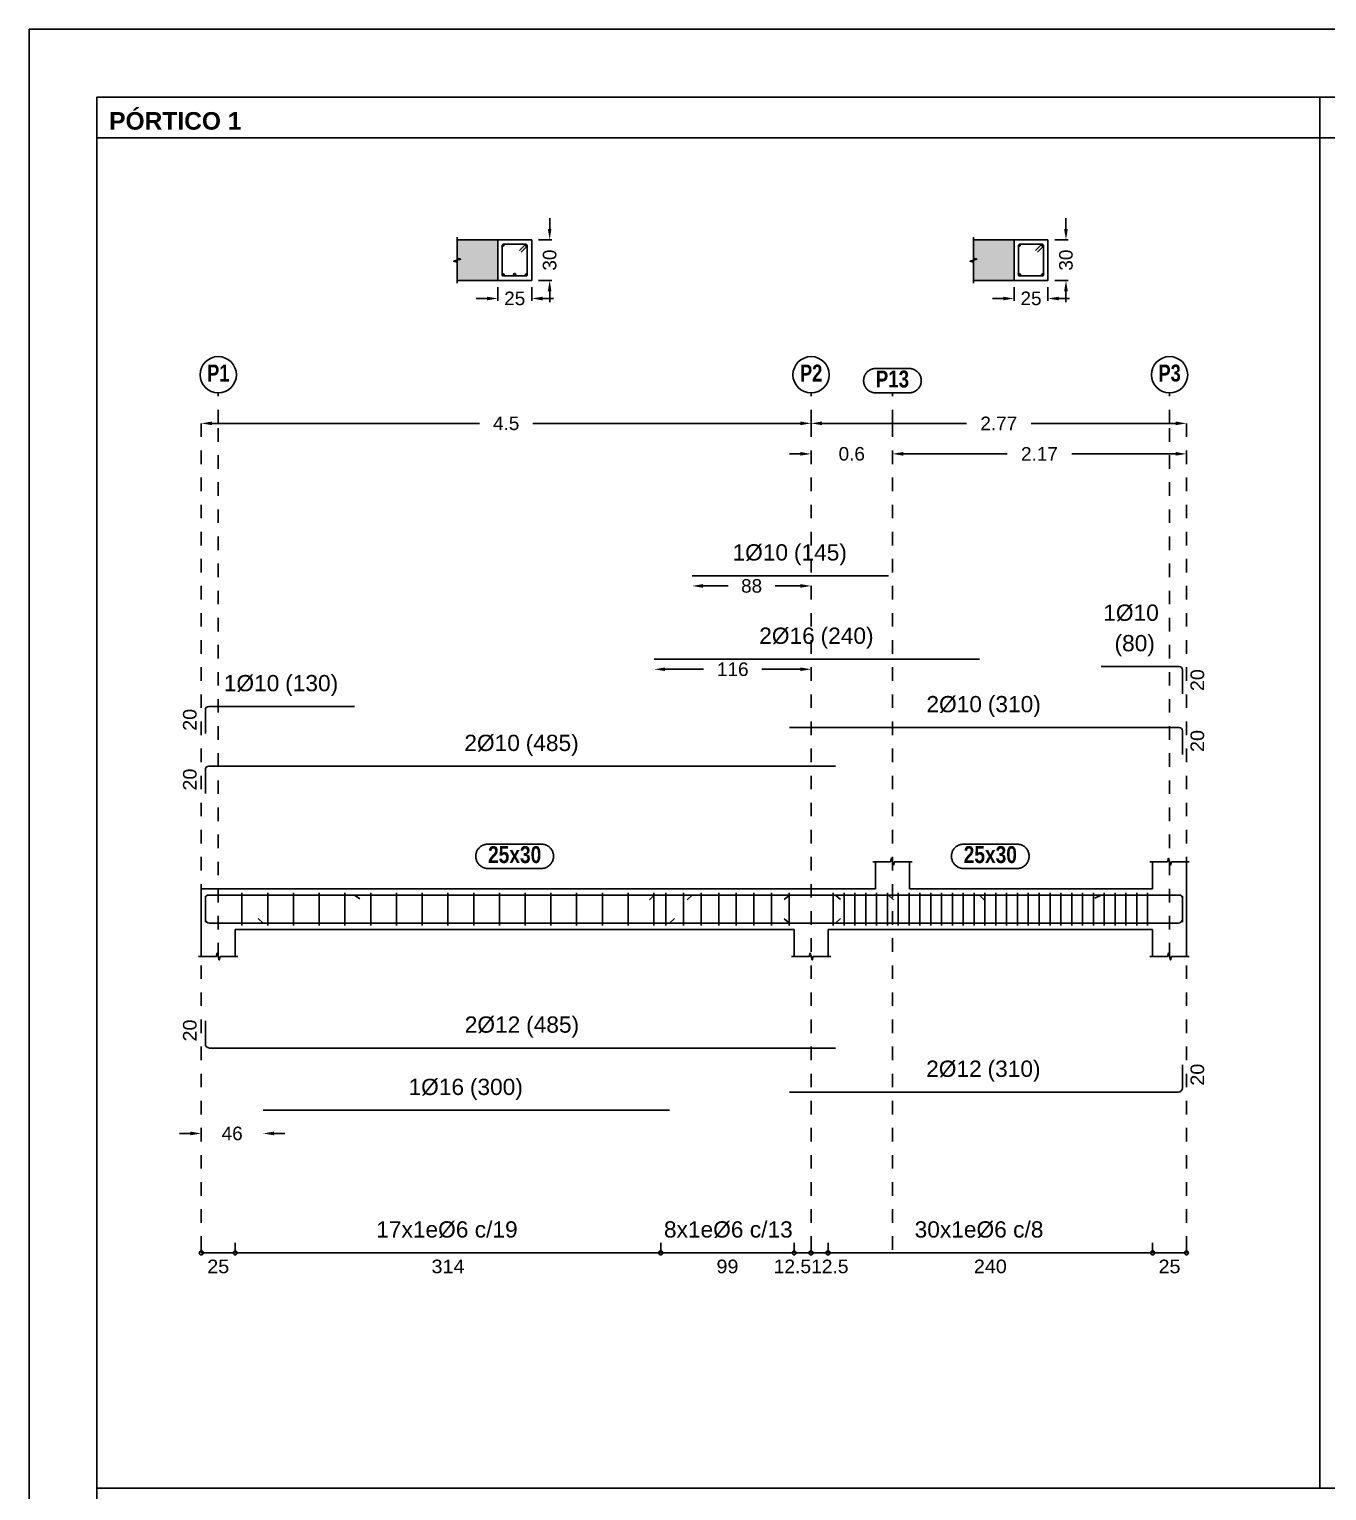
# Model space of a CAD drawing. Extents: x 2455 to 9764, y -806 to 181.
# Drawn here: x 4886.82 to 4896.39, y -571.84 to -561.05 of the extents above; entities that cross this region are included whole.
import ezdxf
from ezdxf.enums import TextEntityAlignment as Align

# ---------------------------------------------------------------- set-up
doc = ezdxf.new("R2010")
doc.units = 0
doc.header["$LTSCALE"] = 0.2
doc.header["$MEASUREMENT"] = 0
doc.linetypes.add('CYPE_RAYAPUNTO', pattern=[0.4125, 0.2025, -0.105, 0, -0.105])
doc.linetypes.add('PUNTOS2', pattern=[0.125, 0, -0.125])
doc.layers.add('01_cartela', color=6, linetype='CONTINUOUS', plot=False)
for name, color, linetype in [('01_cotas', 4, 'CONTINUOUS'), ('01_parcela', 7, 'CONTINUOUS'), ('01_primera', 5, 'CONTINUOUS'), ('01_texto cartela', 4, 'CONTINUOUS'), ('ALZ_CONT_NUDOS', 5, 'CONTINUOUS'), ('ALZ_CONT_VIG_HORMIGON', 5, 'CONTINUOUS'), ('ALZ_COT_COT_LIN_APOYOS', 120, 'CYPE_RAYAPUNTO'), ('ALZ_REF_REF_REFERENCIA', 3, 'CONTINUOUS'), ('ALZ_REF_TEXTO_REF_NOMBRE', 3, 'CONTINUOUS'), ('ARM_LONGITUDINAL_Ø10', 4, 'CONTINUOUS'), ('ARM_LONGITUDINAL_Ø12', 4, 'CONTINUOUS'), ('ARM_LONGITUDINAL_Ø16', 4, 'CONTINUOUS'), ('ARM_TRANSVERSAL_Ø6', 4, 'CONTINUOUS'), ('SEC_CONT_FORJADOS_SECCION', 8, 'CONTINUOUS'), ('SEC_CONT_VIG_HORMIGON_SECCION', 2, 'CONTINUOUS'), ('UNI_CORTANTES', 3, 'CONTINUOUS')]:
    doc.layers.add(name, color=color, linetype=linetype)
doc.layers.add('VIG_CARAS', color=5, linetype='CONTINUOUS', lineweight=9)
doc.styles.add('BERNARDO', font='GOTHICB.TTF')
doc.styles.add('CYPETXT_0.15', font='arial.ttf', dxfattribs={"height": 0.1})
doc.styles.add('Estilo1', font='swissel.ttf')
doc.styles.add('NIEVES2', font='sanss___.ttf')
doc.styles.add('NIEVES3', font='swisseb.ttf')
doc.styles.add('ROMANS', font='romans')
doc.dimstyles.new('DECIMAL-50', dxfattribs={"dimtxt": 0.08, "dimasz": 0.15, "dimexe": 0.05, "dimexo": 0.05, "dimgap": 0.09, "dimtad": 0, "dimzin": 0, "dimdsep": 46, "dimtxsty": 'ROMANS', "dimblk": 'DOTSMALL', "dimcen": 0.09, "dimclrt": 7, "dimadec": 0, "dimazin": 0, "dimtfac": 1.38, "dimtix": 1, "dimtofl": 0, "dimtmove": 2, "dimatfit": 3, "dimldrblk": 'OBLIQUE', "dimfxl": 1, "dimtolj": 1, "dimtzin": 0, "dimarcsym": 0})

# ---------------------------------------------------------------- blocks, each defined once
blk = doc.blocks.new('*D910')
at = {"layer": '01_cotas', "color": 0, "linetype": 'PUNTOS2', "lineweight": -2, "transparency": 16777216}
for p, q in [((4890.277, -562.955), (4890.277, -563.088)), ((4890.527, -562.955), (4890.527, -563.088))]:
    blk.add_line(p, q, dxfattribs=at)
at = {"layer": '01_cotas', "color": 0, "lineweight": -2, "transparency": 16777216}
for p, q in [((4890.197, -563.038), (4890.117, -563.038)), ((4890.607, -563.038), (4890.687, -563.038))]:
    blk.add_line(p, q, dxfattribs=at)
at = {"layer": '01_cotas', "color": 0, "transparency": 16777216}
for points in [[(4890.197, -563.025), (4890.197, -563.052), (4890.277, -563.038)], [(4890.607, -563.025), (4890.607, -563.052), (4890.527, -563.038)]]:
    blk.add_solid(points, dxfattribs=at)
at = {"layer": '01_cotas', "color": 5, "transparency": 16777216, "insert": (4890.402, -563.038), "char_height": 0.1, "attachment_point": 5, "style": 'Estilo1'}
blk.add_mtext('\\A1;25', dxfattribs=at)
blk = doc.blocks.new('*D911')
at = {"layer": '01_cotas', "color": 0, "lineweight": -2, "transparency": 16777216}
for p, q in [((4890.66, -562.525), (4890.66, -562.445)), ((4890.66, -562.985), (4890.66, -563.065))]:
    blk.add_line(p, q, dxfattribs=at)
at = {"layer": '01_cotas', "color": 0, "linetype": 'PUNTOS2', "lineweight": -2, "transparency": 16777216}
for p, q in [((4890.577, -562.605), (4890.71, -562.605)), ((4890.577, -562.905), (4890.71, -562.905))]:
    blk.add_line(p, q, dxfattribs=at)
at = {"layer": '01_cotas', "color": 0, "transparency": 16777216}
for points in [[(4890.646, -562.525), (4890.673, -562.525), (4890.66, -562.605)], [(4890.646, -562.985), (4890.673, -562.985), (4890.66, -562.905)]]:
    blk.add_solid(points, dxfattribs=at)
at = {"layer": '01_cotas', "color": 5, "transparency": 16777216, "insert": (4890.66, -562.755), "char_height": 0.1, "attachment_point": 5, "rotation": 90, "style": 'Estilo1'}
blk.add_mtext('\\A1;30', dxfattribs=at)
blk = doc.blocks.new('*D912')
at = {"layer": '01_cotas', "color": 0, "linetype": 'PUNTOS2', "lineweight": -2, "transparency": 16777216}
for p, q in [((4894.087, -562.955), (4894.087, -563.088)), ((4894.337, -562.955), (4894.337, -563.088))]:
    blk.add_line(p, q, dxfattribs=at)
at = {"layer": '01_cotas', "color": 0, "lineweight": -2, "transparency": 16777216}
for p, q in [((4894.007, -563.038), (4893.927, -563.038)), ((4894.417, -563.038), (4894.497, -563.038))]:
    blk.add_line(p, q, dxfattribs=at)
at = {"layer": '01_cotas', "color": 0, "transparency": 16777216}
for points in [[(4894.007, -563.025), (4894.007, -563.052), (4894.087, -563.038)], [(4894.417, -563.025), (4894.417, -563.052), (4894.337, -563.038)]]:
    blk.add_solid(points, dxfattribs=at)
at = {"layer": '01_cotas', "color": 5, "transparency": 16777216, "insert": (4894.212, -563.038), "char_height": 0.1, "attachment_point": 5, "style": 'Estilo1'}
blk.add_mtext('\\A1;25', dxfattribs=at)
blk = doc.blocks.new('*D913')
at = {"layer": '01_cotas', "color": 0, "lineweight": -2, "transparency": 16777216}
for p, q in [((4894.47, -562.525), (4894.47, -562.445)), ((4894.47, -562.985), (4894.47, -563.065))]:
    blk.add_line(p, q, dxfattribs=at)
at = {"layer": '01_cotas', "color": 0, "linetype": 'PUNTOS2', "lineweight": -2, "transparency": 16777216}
for p, q in [((4894.387, -562.605), (4894.52, -562.605)), ((4894.387, -562.905), (4894.52, -562.905))]:
    blk.add_line(p, q, dxfattribs=at)
at = {"layer": '01_cotas', "color": 0, "transparency": 16777216}
for points in [[(4894.456, -562.525), (4894.483, -562.525), (4894.47, -562.605)], [(4894.456, -562.985), (4894.483, -562.985), (4894.47, -562.905)]]:
    blk.add_solid(points, dxfattribs=at)
at = {"layer": '01_cotas', "color": 5, "transparency": 16777216, "insert": (4894.47, -562.755), "char_height": 0.1, "attachment_point": 5, "rotation": 90, "style": 'Estilo1'}
blk.add_mtext('\\A1;30', dxfattribs=at)
blk = doc.blocks.new('*D914')
at = {"layer": '01_cotas', "color": 0, "lineweight": -2, "transparency": 16777216}
for p, q in [((4892.509, -564.185), (4892.429, -564.185)), ((4893.269, -564.185), (4893.349, -564.185))]:
    blk.add_line(p, q, dxfattribs=at)
at = {"layer": '01_cotas', "color": 0, "transparency": 16777216}
for points in [[(4892.509, -564.171), (4892.509, -564.198), (4892.589, -564.185)], [(4893.269, -564.171), (4893.269, -564.198), (4893.189, -564.185)]]:
    blk.add_solid(points, dxfattribs=at)
at = {"layer": '01_cotas', "color": 5, "transparency": 16777216, "insert": (4892.889, -564.185), "char_height": 0.1, "attachment_point": 5, "style": 'Estilo1'}
blk.add_mtext('\\A1;0.6', dxfattribs=at)
blk = doc.blocks.new('*D915')
at = {"layer": '01_cotas', "color": 0, "lineweight": -2, "transparency": 16777216}
for p, q in [((4893.269, -564.185), (4894.036, -564.185)), ((4895.279, -564.185), (4894.513, -564.185))]:
    blk.add_line(p, q, dxfattribs=at)
at = {"layer": '01_cotas', "color": 0, "transparency": 16777216}
for points in [[(4893.269, -564.171), (4893.269, -564.198), (4893.189, -564.185)], [(4895.279, -564.171), (4895.279, -564.198), (4895.359, -564.185)]]:
    blk.add_solid(points, dxfattribs=at)
at = {"layer": '01_cotas', "color": 5, "transparency": 16777216, "insert": (4894.274, -564.185), "char_height": 0.1, "attachment_point": 5, "style": 'Estilo1'}
blk.add_mtext('\\A1;2.17', dxfattribs=at)
blk = doc.blocks.new('*D916')
at = {"layer": '01_cotas', "color": 0, "lineweight": -2, "transparency": 16777216}
for p, q in [((4888.169, -563.96), (4890.143, -563.96)), ((4892.509, -563.96), (4890.535, -563.96))]:
    blk.add_line(p, q, dxfattribs=at)
at = {"layer": '01_cotas', "color": 0, "transparency": 16777216}
for points in [[(4888.169, -563.946), (4888.169, -563.973), (4888.089, -563.96)], [(4892.509, -563.946), (4892.509, -563.973), (4892.589, -563.96)]]:
    blk.add_solid(points, dxfattribs=at)
at = {"layer": '01_cotas', "color": 5, "transparency": 16777216, "insert": (4890.339, -563.96), "char_height": 0.1, "attachment_point": 5, "style": 'Estilo1'}
blk.add_mtext('\\A1;4.5', dxfattribs=at)
blk = doc.blocks.new('*D917')
at = {"layer": '01_cotas', "color": 0, "lineweight": -2, "transparency": 16777216}
for p, q in [((4892.669, -563.96), (4893.736, -563.96)), ((4895.279, -563.96), (4894.213, -563.96))]:
    blk.add_line(p, q, dxfattribs=at)
at = {"layer": '01_cotas', "color": 0, "transparency": 16777216}
for points in [[(4892.669, -563.946), (4892.669, -563.973), (4892.589, -563.96)], [(4895.279, -563.946), (4895.279, -563.973), (4895.359, -563.96)]]:
    blk.add_solid(points, dxfattribs=at)
at = {"layer": '01_cotas', "color": 5, "transparency": 16777216, "insert": (4893.974, -563.96), "char_height": 0.1, "attachment_point": 5, "style": 'Estilo1'}
blk.add_mtext('\\A1;2.77', dxfattribs=at)
blk = doc.blocks.new('*D918')
at = {"layer": '01_cotas', "color": 0, "lineweight": -2, "transparency": 16777216}
for p, q in [((4891.512, -565.775), (4891.796, -565.775)), ((4892.509, -565.775), (4892.225, -565.775))]:
    blk.add_line(p, q, dxfattribs=at)
at = {"layer": '01_cotas', "color": 0, "transparency": 16777216}
for points in [[(4891.512, -565.761), (4891.512, -565.788), (4891.432, -565.775)], [(4892.509, -565.761), (4892.509, -565.788), (4892.589, -565.775)]]:
    blk.add_solid(points, dxfattribs=at)
at = {"layer": '01_cotas', "color": 5, "transparency": 16777216, "insert": (4892.011, -565.775), "char_height": 0.1, "attachment_point": 5, "style": 'Estilo1'}
blk.add_mtext('\\A1;116', dxfattribs=at)
blk = doc.blocks.new('*D919')
at = {"layer": '01_cotas', "color": 0, "lineweight": -2, "transparency": 16777216}
for p, q in [((4891.791, -565.16), (4891.977, -565.16)), ((4892.509, -565.16), (4892.323, -565.16))]:
    blk.add_line(p, q, dxfattribs=at)
at = {"layer": '01_cotas', "color": 0, "transparency": 16777216}
for points in [[(4891.791, -565.146), (4891.791, -565.173), (4891.711, -565.16)], [(4892.509, -565.146), (4892.509, -565.173), (4892.589, -565.16)]]:
    blk.add_solid(points, dxfattribs=at)
at = {"layer": '01_cotas', "color": 5, "transparency": 16777216, "insert": (4892.15, -565.16), "char_height": 0.1, "attachment_point": 5, "style": 'Estilo1'}
blk.add_mtext('\\A1;88', dxfattribs=at)
blk = doc.blocks.new('*D920')
at = {"layer": '01_cotas', "color": 0, "lineweight": -2, "transparency": 16777216}
for p, q in [((4888.009, -569.201), (4887.929, -569.201)), ((4888.625, -569.201), (4888.705, -569.201))]:
    blk.add_line(p, q, dxfattribs=at)
at = {"layer": '01_cotas', "color": 0, "transparency": 16777216}
for points in [[(4888.009, -569.187), (4888.009, -569.214), (4888.089, -569.201)], [(4888.625, -569.187), (4888.625, -569.214), (4888.545, -569.201)]]:
    blk.add_solid(points, dxfattribs=at)
at = {"layer": '01_cotas', "color": 5, "transparency": 16777216, "insert": (4888.317, -569.201), "char_height": 0.1, "attachment_point": 5, "style": 'Estilo1'}
blk.add_mtext('\\A1;46', dxfattribs=at)

msp = doc.modelspace()

# ---------------------------------------------------------------- hatches: boundary and pattern name
at = {"layer": 'SEC_CONT_FORJADOS_SECCION', "true_color": 0xdad7d3}
for points in [[(4889.977, -562.905), (4890.277, -562.905), (4890.277, -562.605), (4889.977, -562.605)], [(4893.787, -562.905), (4894.087, -562.905), (4894.087, -562.605), (4893.787, -562.605)]]:
    msp.add_hatch(color=254, dxfattribs=at).paths.add_polyline_path(points)

# ---------------------------------------------------------------- linework, layer by layer
at = {"layer": '01_cartela', "color": 3}
msp.add_lwpolyline([(4886.819, -561.051), (4886.819, -582.586), (4917.457, -582.586), (4917.457, -561.051)], close=True, dxfattribs=at)
at = {"layer": '01_parcela', "color": 7, "ltscale": 2.5}
for p, q in [((4887.319, -561.551), (4887.318, -571.818)), ((4910.183, -561.551), (4887.319, -561.551)), ((4896.344, -561.551), (4896.343, -571.818)), ((4887.318, -571.818), (4910.183, -571.818)), ((4887.318, -571.818), (4887.32, -582.086))]:
    msp.add_line(p, q, dxfattribs=at)
at = {"layer": '01_primera', "ltscale": 2.5}
msp.add_line((4887.319, -561.853), (4910.183, -561.853), dxfattribs=at)
at = {"layer": 'ALZ_CONT_NUDOS'}
for p, q in [((4893.064, -567.395), (4893.064, -567.195)), ((4893.314, -567.395), (4893.314, -567.195)), ((4895.109, -567.395), (4895.109, -567.195)), ((4895.359, -567.395), (4895.359, -567.195)), ((4888.089, -567.695), (4888.089, -567.895)), ((4888.339, -567.695), (4888.339, -567.895)), ((4892.464, -567.695), (4892.464, -567.895)), ((4892.714, -567.695), (4892.714, -567.895)), ((4895.109, -567.695), (4895.109, -567.895)), ((4895.359, -567.695), (4895.359, -567.895))]:
    msp.add_line(p, q, dxfattribs=at)
for points in [[(4893.044, -567.195), (4893.174, -567.195), (4893.182, -567.17), (4893.197, -567.22), (4893.204, -567.195), (4893.334, -567.195)], [(4895.089, -567.195), (4895.219, -567.195), (4895.227, -567.17), (4895.242, -567.22), (4895.249, -567.195), (4895.379, -567.195)], [(4888.339, -567.395), (4888.089, -567.395), (4888.089, -567.695)], [(4892.464, -567.395), (4892.714, -567.395)], [(4895.359, -567.395), (4895.359, -567.695)], [(4893.064, -567.695), (4893.314, -567.695)], [(4888.069, -567.895), (4888.199, -567.895), (4888.207, -567.87), (4888.222, -567.92), (4888.229, -567.895), (4888.359, -567.895)], [(4892.444, -567.895), (4892.574, -567.895), (4892.582, -567.87), (4892.597, -567.92), (4892.604, -567.895), (4892.734, -567.895)], [(4895.089, -567.895), (4895.219, -567.895), (4895.227, -567.87), (4895.242, -567.92), (4895.249, -567.895), (4895.379, -567.895)]]:
    msp.add_lwpolyline(points, dxfattribs=at)
at = {"layer": 'ALZ_CONT_VIG_HORMIGON'}
for p, q in [((4888.339, -567.395), (4892.464, -567.395)), ((4892.714, -567.395), (4893.064, -567.395)), ((4893.314, -567.395), (4895.109, -567.395)), ((4888.339, -567.695), (4892.464, -567.695)), ((4892.714, -567.695), (4893.064, -567.695)), ((4893.314, -567.695), (4895.109, -567.695))]:
    msp.add_line(p, q, dxfattribs=at)
at = {"layer": 'ALZ_COT_COT_LIN_APOYOS'}
for p, q in [((4888.214, -563.96), (4888.214, -563.735)), ((4892.589, -563.96), (4892.589, -563.735)), ((4893.189, -563.96), (4893.189, -563.735)), ((4895.234, -563.96), (4895.234, -563.735)), ((4888.089, -563.96), (4888.089, -570.082)), ((4888.214, -567.895), (4888.214, -563.96)), ((4892.589, -563.96), (4892.589, -570.082)), ((4892.589, -563.96), (4892.589, -570.082)), ((4893.189, -563.96), (4893.189, -570.082)), ((4895.234, -567.895), (4895.234, -563.96)), ((4895.359, -563.96), (4895.359, -570.082)), ((4895.359, -563.96), (4895.359, -570.082))]:
    msp.add_line(p, q, dxfattribs=at)
at = {"layer": 'ALZ_REF_REF_REFERENCIA'}
msp.add_lwpolyline([(4893.312, -563.555), (4893.318, -563.555), (4893.324, -563.556), (4893.33, -563.557), (4893.336, -563.558), (4893.342, -563.56), (4893.347, -563.562), (4893.353, -563.565), (4893.358, -563.567), (4893.363, -563.571), (4893.368, -563.574), (4893.372, -563.578), (4893.377, -563.582), (4893.381, -563.587), (4893.385, -563.591), (4893.388, -563.596), (4893.391, -563.602), (4893.394, -563.607), (4893.396, -563.612), (4893.398, -563.618), (4893.4, -563.624), (4893.401, -563.63), (4893.402, -563.636), (4893.402, -563.642), (4893.402, -563.648), (4893.402, -563.654), (4893.401, -563.66), (4893.4, -563.666), (4893.398, -563.671), (4893.396, -563.677), (4893.394, -563.683), (4893.391, -563.688), (4893.388, -563.693), (4893.385, -563.698), (4893.381, -563.703), (4893.377, -563.707), (4893.372, -563.712), (4893.368, -563.715), (4893.363, -563.719), (4893.358, -563.722), (4893.353, -563.725), (4893.347, -563.728), (4893.342, -563.73), (4893.336, -563.732), (4893.33, -563.733), (4893.324, -563.734), (4893.318, -563.735), (4893.312, -563.735), (4893.066, -563.735), (4893.06, -563.735), (4893.054, -563.734), (4893.048, -563.733), (4893.042, -563.732), (4893.037, -563.73), (4893.031, -563.728), (4893.026, -563.725), (4893.02, -563.722), (4893.015, -563.719), (4893.01, -563.715), (4893.006, -563.712), (4893.001, -563.707), (4892.997, -563.703), (4892.994, -563.698), (4892.99, -563.693), (4892.987, -563.688), (4892.984, -563.683), (4892.982, -563.677), (4892.98, -563.671), (4892.979, -563.666), (4892.977, -563.66), (4892.977, -563.654), (4892.976, -563.648), (4892.976, -563.642), (4892.977, -563.636), (4892.977, -563.63), (4892.979, -563.624), (4892.98, -563.618), (4892.982, -563.612), (4892.984, -563.607), (4892.987, -563.602), (4892.99, -563.596), (4892.994, -563.591), (4892.997, -563.587), (4893.001, -563.582), (4893.006, -563.578), (4893.01, -563.574), (4893.015, -563.571), (4893.02, -563.567), (4893.026, -563.565), (4893.031, -563.562), (4893.037, -563.56), (4893.042, -563.558), (4893.048, -563.557), (4893.054, -563.556), (4893.06, -563.555), (4893.066, -563.555), (4893.312, -563.555)], close=True, dxfattribs=at)
for centre in [(4888.214, -563.601), (4892.589, -563.601), (4895.234, -563.601)]:
    msp.add_circle(centre, 0.134, dxfattribs=at)
at = {"layer": 'ALZ_REF_TEXTO_REF_NOMBRE', "color": 5}
for points in [[(4890.598, -567.065), (4890.604, -567.065), (4890.61, -567.066), (4890.616, -567.067), (4890.622, -567.068), (4890.628, -567.07), (4890.633, -567.072), (4890.639, -567.074), (4890.644, -567.077), (4890.649, -567.081), (4890.654, -567.084), (4890.658, -567.088), (4890.663, -567.092), (4890.667, -567.097), (4890.671, -567.101), (4890.674, -567.106), (4890.677, -567.111), (4890.68, -567.117), (4890.682, -567.122), (4890.684, -567.128), (4890.686, -567.134), (4890.687, -567.14), (4890.688, -567.146), (4890.688, -567.152), (4890.688, -567.158), (4890.688, -567.164), (4890.687, -567.17), (4890.686, -567.176), (4890.684, -567.181), (4890.682, -567.187), (4890.68, -567.193), (4890.677, -567.198), (4890.674, -567.203), (4890.671, -567.208), (4890.667, -567.213), (4890.663, -567.217), (4890.658, -567.221), (4890.654, -567.225), (4890.649, -567.229), (4890.644, -567.232), (4890.639, -567.235), (4890.633, -567.238), (4890.628, -567.24), (4890.622, -567.242), (4890.616, -567.243), (4890.61, -567.244), (4890.604, -567.245), (4890.598, -567.245), (4890.205, -567.245), (4890.199, -567.245), (4890.193, -567.244), (4890.187, -567.243), (4890.181, -567.242), (4890.176, -567.24), (4890.17, -567.238), (4890.165, -567.235), (4890.159, -567.232), (4890.154, -567.229), (4890.149, -567.225), (4890.145, -567.221), (4890.14, -567.217), (4890.136, -567.213), (4890.133, -567.208), (4890.129, -567.203), (4890.126, -567.198), (4890.123, -567.193), (4890.121, -567.187), (4890.119, -567.181), (4890.118, -567.176), (4890.116, -567.17), (4890.116, -567.164), (4890.115, -567.158), (4890.115, -567.152), (4890.116, -567.146), (4890.116, -567.14), (4890.118, -567.134), (4890.119, -567.128), (4890.121, -567.122), (4890.123, -567.117), (4890.126, -567.111), (4890.129, -567.106), (4890.133, -567.101), (4890.136, -567.097), (4890.14, -567.092), (4890.145, -567.088), (4890.149, -567.084), (4890.154, -567.081), (4890.159, -567.077), (4890.165, -567.074), (4890.17, -567.072), (4890.176, -567.07), (4890.181, -567.068), (4890.187, -567.067), (4890.193, -567.066), (4890.199, -567.065), (4890.205, -567.065), (4890.598, -567.065)], [(4894.108, -567.065), (4894.114, -567.065), (4894.12, -567.066), (4894.126, -567.067), (4894.132, -567.068), (4894.138, -567.07), (4894.143, -567.072), (4894.149, -567.074), (4894.154, -567.077), (4894.159, -567.081), (4894.164, -567.084), (4894.168, -567.088), (4894.173, -567.092), (4894.177, -567.097), (4894.181, -567.101), (4894.184, -567.106), (4894.187, -567.111), (4894.19, -567.117), (4894.192, -567.122), (4894.194, -567.128), (4894.196, -567.134), (4894.197, -567.14), (4894.198, -567.146), (4894.198, -567.152), (4894.198, -567.158), (4894.198, -567.164), (4894.197, -567.17), (4894.196, -567.176), (4894.194, -567.181), (4894.192, -567.187), (4894.19, -567.193), (4894.187, -567.198), (4894.184, -567.203), (4894.181, -567.208), (4894.177, -567.213), (4894.173, -567.217), (4894.168, -567.221), (4894.164, -567.225), (4894.159, -567.229), (4894.154, -567.232), (4894.149, -567.235), (4894.143, -567.238), (4894.138, -567.24), (4894.132, -567.242), (4894.126, -567.243), (4894.12, -567.244), (4894.114, -567.245), (4894.108, -567.245), (4893.715, -567.245), (4893.709, -567.245), (4893.703, -567.244), (4893.697, -567.243), (4893.691, -567.242), (4893.686, -567.24), (4893.68, -567.238), (4893.675, -567.235), (4893.669, -567.232), (4893.664, -567.229), (4893.659, -567.225), (4893.655, -567.221), (4893.65, -567.217), (4893.646, -567.213), (4893.643, -567.208), (4893.639, -567.203), (4893.636, -567.198), (4893.633, -567.193), (4893.631, -567.187), (4893.629, -567.181), (4893.628, -567.176), (4893.626, -567.17), (4893.626, -567.164), (4893.625, -567.158), (4893.625, -567.152), (4893.626, -567.146), (4893.626, -567.14), (4893.628, -567.134), (4893.629, -567.128), (4893.631, -567.122), (4893.633, -567.117), (4893.636, -567.111), (4893.639, -567.106), (4893.643, -567.101), (4893.646, -567.097), (4893.65, -567.092), (4893.655, -567.088), (4893.659, -567.084), (4893.664, -567.081), (4893.669, -567.077), (4893.675, -567.074), (4893.68, -567.072), (4893.686, -567.07), (4893.691, -567.068), (4893.697, -567.067), (4893.703, -567.066), (4893.709, -567.065), (4893.715, -567.065), (4894.108, -567.065)]]:
    msp.add_lwpolyline(points, close=True, dxfattribs=at)
at = {"layer": 'ARM_LONGITUDINAL_Ø10'}
for p, q in [((4889.219, -567.441), (4889.26, -567.469)), ((4891.711, -567.441), (4891.675, -567.476)), ((4892.429, -567.441), (4892.391, -567.474)), ((4892.769, -567.441), (4892.806, -567.475)), ((4893.161, -567.441), (4893.196, -567.476)), ((4894.729, -567.441), (4894.684, -567.463))]:
    msp.add_line(p, q, dxfattribs=at)
for points in [[(4891.711, -565.085), (4893.161, -565.085)], [(4895.329, -565.955), (4895.329, -565.78), (4895.327, -565.77), (4895.322, -565.762), (4895.314, -565.757), (4895.304, -565.755), (4894.729, -565.755)], [(4888.119, -566.25), (4888.119, -566.075), (4888.121, -566.065), (4888.126, -566.057), (4888.135, -566.052), (4888.144, -566.05), (4889.219, -566.05)], [(4892.429, -566.205), (4895.304, -566.205), (4895.314, -566.207), (4895.322, -566.212), (4895.327, -566.22), (4895.329, -566.23), (4895.329, -566.405)], [(4888.119, -566.691), (4888.119, -566.516), (4888.121, -566.506), (4888.126, -566.498), (4888.135, -566.492), (4888.144, -566.491), (4892.769, -566.491)], [(4888.119, -567.641), (4888.119, -567.466), (4888.121, -567.456), (4888.126, -567.448), (4888.135, -567.443), (4888.144, -567.441), (4892.769, -567.441)], [(4888.119, -567.641), (4888.119, -567.466), (4888.121, -567.456), (4888.126, -567.448), (4888.135, -567.443), (4888.144, -567.441), (4889.219, -567.441)], [(4891.711, -567.441), (4893.161, -567.441)], [(4892.429, -567.441), (4895.304, -567.441), (4895.314, -567.443), (4895.322, -567.448), (4895.327, -567.456), (4895.329, -567.466), (4895.329, -567.641)], [(4895.329, -567.641), (4895.329, -567.466), (4895.327, -567.456), (4895.322, -567.448), (4895.314, -567.443), (4895.304, -567.441), (4894.729, -567.441)]]:
    msp.add_lwpolyline(points, dxfattribs=at)
for centre in [(4890.318, -562.646), (4890.486, -562.646), (4894.128, -562.646), (4894.296, -562.646)]:
    msp.add_circle(centre, 0.005, dxfattribs=at)
at = {"layer": 'ARM_LONGITUDINAL_Ø12'}
for p, q in [((4892.429, -567.649), (4892.391, -567.616)), ((4892.769, -567.649), (4892.806, -567.615))]:
    msp.add_line(p, q, dxfattribs=at)
for points in [[(4888.119, -567.449), (4888.119, -567.619), (4888.121, -567.63), (4888.128, -567.64), (4888.138, -567.646), (4888.149, -567.649), (4892.769, -567.649)], [(4892.429, -567.649), (4895.299, -567.649), (4895.311, -567.646), (4895.32, -567.64), (4895.327, -567.63), (4895.329, -567.619), (4895.329, -567.449)], [(4888.119, -568.37), (4888.119, -568.54), (4888.121, -568.551), (4888.128, -568.561), (4888.138, -568.567), (4888.149, -568.57), (4892.769, -568.57)], [(4892.429, -568.895), (4895.299, -568.895), (4895.311, -568.893), (4895.32, -568.886), (4895.327, -568.877), (4895.329, -568.865), (4895.329, -568.695)]]:
    msp.add_lwpolyline(points, dxfattribs=at)
for centre in [(4890.319, -562.863), (4890.485, -562.863), (4894.129, -562.863), (4894.295, -562.863)]:
    msp.add_circle(centre, 0.006, dxfattribs=at)
at = {"layer": 'ARM_LONGITUDINAL_Ø16'}
for p, q in [((4891.432, -567.441), (4891.397, -567.476)), ((4893.832, -567.441), (4893.867, -567.476)), ((4888.545, -567.649), (4888.509, -567.613)), ((4891.545, -567.649), (4891.58, -567.613))]:
    msp.add_line(p, q, dxfattribs=at)
for points in [[(4891.432, -565.7), (4893.832, -565.7)], [(4891.432, -567.441), (4893.832, -567.441)], [(4888.545, -567.649), (4891.545, -567.649)], [(4888.545, -569.03), (4891.545, -569.03)]]:
    msp.add_lwpolyline(points, dxfattribs=at)
msp.add_circle((4890.402, -562.861), 0.008, dxfattribs=at)
at = {"layer": 'ARM_TRANSVERSAL_Ø6'}
for p, q in [((4888.389, -567.425), (4888.389, -567.665)), ((4888.579, -567.425), (4888.579, -567.665)), ((4888.769, -567.425), (4888.769, -567.665)), ((4888.959, -567.425), (4888.959, -567.665)), ((4889.149, -567.425), (4889.149, -567.665)), ((4889.339, -567.425), (4889.339, -567.665)), ((4889.529, -567.425), (4889.529, -567.665)), ((4889.719, -567.425), (4889.719, -567.665)), ((4889.909, -567.425), (4889.909, -567.665)), ((4890.099, -567.425), (4890.099, -567.665)), ((4890.289, -567.425), (4890.289, -567.665)), ((4890.479, -567.425), (4890.479, -567.665)), ((4890.669, -567.425), (4890.669, -567.665)), ((4890.859, -567.425), (4890.859, -567.665)), ((4891.049, -567.425), (4891.049, -567.665)), ((4891.239, -567.425), (4891.239, -567.665)), ((4891.429, -567.425), (4891.429, -567.665)), ((4891.517, -567.425), (4891.517, -567.665)), ((4891.647, -567.425), (4891.647, -567.665)), ((4891.777, -567.425), (4891.777, -567.665)), ((4891.907, -567.425), (4891.907, -567.665)), ((4892.037, -567.425), (4892.037, -567.665)), ((4892.167, -567.425), (4892.167, -567.665)), ((4892.297, -567.425), (4892.297, -567.665)), ((4892.427, -567.425), (4892.427, -567.665)), ((4892.752, -567.425), (4892.752, -567.665)), ((4892.832, -567.425), (4892.832, -567.665)), ((4892.912, -567.425), (4892.912, -567.665)), ((4892.992, -567.425), (4892.992, -567.665)), ((4893.072, -567.425), (4893.072, -567.665)), ((4893.152, -567.425), (4893.152, -567.665)), ((4893.232, -567.425), (4893.232, -567.665)), ((4893.312, -567.425), (4893.312, -567.665)), ((4893.392, -567.425), (4893.392, -567.665)), ((4893.472, -567.425), (4893.472, -567.665)), ((4893.552, -567.425), (4893.552, -567.665)), ((4893.632, -567.425), (4893.632, -567.665)), ((4893.712, -567.425), (4893.712, -567.665)), ((4893.792, -567.425), (4893.792, -567.665)), ((4893.872, -567.425), (4893.872, -567.665)), ((4893.952, -567.425), (4893.952, -567.665)), ((4894.032, -567.425), (4894.032, -567.665)), ((4894.112, -567.425), (4894.112, -567.665)), ((4894.192, -567.425), (4894.192, -567.665)), ((4894.272, -567.425), (4894.272, -567.665)), ((4894.352, -567.425), (4894.352, -567.665)), ((4894.432, -567.425), (4894.432, -567.665)), ((4894.512, -567.425), (4894.512, -567.665)), ((4894.592, -567.425), (4894.592, -567.665)), ((4894.672, -567.425), (4894.672, -567.665)), ((4894.752, -567.425), (4894.752, -567.665)), ((4894.832, -567.425), (4894.832, -567.665)), ((4894.912, -567.425), (4894.912, -567.665)), ((4894.992, -567.425), (4894.992, -567.665)), ((4895.072, -567.425), (4895.072, -567.665))]:
    msp.add_line(p, q, dxfattribs=at)
for points in [[(4890.449, -562.696), (4890.491, -562.654), (4890.492, -562.652), (4890.493, -562.651), (4890.493, -562.649), (4890.494, -562.647), (4890.493, -562.645), (4890.493, -562.644), (4890.492, -562.642), (4890.491, -562.641), (4890.49, -562.64), (4890.488, -562.639), (4890.486, -562.638), (4890.485, -562.638), (4890.319, -562.638), (4890.315, -562.639), (4890.312, -562.641), (4890.31, -562.644), (4890.31, -562.647), (4890.31, -562.863), (4890.31, -562.867), (4890.312, -562.87), (4890.315, -562.872), (4890.319, -562.872), (4890.485, -562.872), (4890.488, -562.872), (4890.491, -562.87), (4890.493, -562.867), (4890.494, -562.863), (4890.494, -562.647), (4890.493, -562.645), (4890.493, -562.644), (4890.492, -562.642), (4890.491, -562.641), (4890.49, -562.64), (4890.488, -562.639), (4890.486, -562.638), (4890.485, -562.638), (4890.483, -562.638), (4890.481, -562.639), (4890.48, -562.64), (4890.478, -562.641), (4890.436, -562.683)], [(4894.259, -562.696), (4894.301, -562.654), (4894.302, -562.652), (4894.303, -562.651), (4894.303, -562.649), (4894.304, -562.647), (4894.303, -562.645), (4894.303, -562.644), (4894.302, -562.642), (4894.301, -562.641), (4894.3, -562.64), (4894.298, -562.639), (4894.296, -562.638), (4894.295, -562.638), (4894.129, -562.638), (4894.125, -562.639), (4894.122, -562.641), (4894.12, -562.644), (4894.12, -562.647), (4894.12, -562.863), (4894.12, -562.867), (4894.122, -562.87), (4894.125, -562.872), (4894.129, -562.872), (4894.295, -562.872), (4894.298, -562.872), (4894.301, -562.87), (4894.303, -562.867), (4894.304, -562.863), (4894.304, -562.647), (4894.303, -562.645), (4894.303, -562.644), (4894.302, -562.642), (4894.301, -562.641), (4894.3, -562.64), (4894.298, -562.639), (4894.296, -562.638), (4894.295, -562.638), (4894.293, -562.638), (4894.291, -562.639), (4894.29, -562.64), (4894.288, -562.641), (4894.246, -562.683)]]:
    msp.add_lwpolyline(points, dxfattribs=at)
at = {"layer": 'SEC_CONT_FORJADOS_SECCION'}
for points in [[(4889.977, -562.925), (4889.977, -562.77), (4889.952, -562.763), (4890.002, -562.748), (4889.977, -562.74), (4889.977, -562.585)], [(4889.977, -562.905), (4890.277, -562.905), (4890.277, -562.605), (4889.977, -562.605)], [(4893.787, -562.925), (4893.787, -562.77), (4893.762, -562.763), (4893.812, -562.748), (4893.787, -562.74), (4893.787, -562.585)], [(4893.787, -562.905), (4894.087, -562.905), (4894.087, -562.605), (4893.787, -562.605)]]:
    msp.add_lwpolyline(points, dxfattribs=at)
at = {"layer": 'SEC_CONT_FORJADOS_SECCION', "color": 254, "true_color": 0xdad7d3}
for points in [[(4889.977, -562.905), (4890.277, -562.905), (4890.277, -562.605), (4889.977, -562.605)], [(4893.787, -562.905), (4894.087, -562.905), (4894.087, -562.605), (4893.787, -562.605)]]:
    msp.add_lwpolyline(points, close=True, dxfattribs=at)
at = {"layer": 'SEC_CONT_VIG_HORMIGON_SECCION'}
for points in [[(4890.527, -562.605), (4890.277, -562.605), (4890.277, -562.905), (4890.527, -562.905), (4890.527, -562.605)], [(4894.337, -562.605), (4894.087, -562.605), (4894.087, -562.905), (4894.337, -562.905), (4894.337, -562.605)]]:
    msp.add_lwpolyline(points, close=True, dxfattribs=at)
at = {"layer": 'UNI_CORTANTES', "color": 2}
for p, q in [((4888.089, -570.082), (4888.089, -570.007)), ((4888.339, -570.082), (4888.339, -570.007)), ((4891.479, -570.082), (4891.479, -570.007)), ((4892.464, -570.082), (4892.464, -570.007)), ((4892.589, -570.082), (4892.589, -570.007)), ((4892.714, -570.082), (4892.714, -570.007)), ((4895.109, -570.082), (4895.109, -570.007))]:
    msp.add_line(p, q, dxfattribs=at)
for points in [[(4888.089, -570.082), (4888.339, -570.082), (4888.339, -570.007)], [(4888.339, -570.082), (4891.479, -570.082), (4891.479, -570.007)], [(4891.479, -570.082), (4892.464, -570.082), (4892.464, -570.007)], [(4892.464, -570.082), (4892.589, -570.082), (4892.589, -570.007)], [(4892.589, -570.082), (4892.714, -570.082), (4892.714, -570.007)], [(4892.714, -570.082), (4895.109, -570.082), (4895.109, -570.007)], [(4895.109, -570.082), (4895.359, -570.082), (4895.359, -570.007)]]:
    msp.add_lwpolyline(points, dxfattribs=at)
for centre in [(4888.089, -570.082), (4888.339, -570.082), (4888.339, -570.082), (4891.479, -570.082), (4891.479, -570.082), (4892.464, -570.082), (4892.464, -570.082), (4892.589, -570.082), (4892.589, -570.082), (4892.714, -570.082), (4892.714, -570.082), (4895.109, -570.082), (4895.109, -570.082), (4895.359, -570.082)]:
    msp.add_circle(centre, 0.015, dxfattribs=at)

# ---------------------------------------------------------------- texts
at = {"layer": '01_texto cartela', "color": 7, "style": 'NIEVES3'}
msp.add_text('PÓRTICO 1', height=0.1297, dxfattribs=at).set_placement((4887.409, -561.792))
at = {"layer": 'ALZ_REF_TEXTO_REF_NOMBRE', "color": 5, "style": 'BERNARDO'}
for s, width, p, p2 in [('P1', 0.846434, (4888.132, -563.651), (4888.297, -563.651)), ('P2', 0.846434, (4892.507, -563.651), (4892.672, -563.651)), ('P13', 0.841304, (4893.066, -563.695), (4893.312, -563.695)), ('P3', 0.846434, (4895.152, -563.651), (4895.317, -563.651)), ('25x30', 0.806421, (4890.205, -567.205), (4890.598, -567.205)), ('25x30', 0.806421, (4893.715, -567.205), (4894.108, -567.205))]:
    msp.add_text(s, height=0.125, dxfattribs=dict(at, width=width)).set_placement(p, p2, align=Align.FIT)
at = {"layer": 'UNI_CORTANTES', "color": 4, "style": 'CYPETXT_0.15', "width": 1.042546}
for p, p2 in [((4895.489, -565.936), (4895.489, -565.774)), ((4888.054, -566.229), (4888.054, -566.067)), ((4895.489, -566.385), (4895.489, -566.223)), ((4888.054, -566.67), (4888.054, -566.508)), ((4888.054, -568.522), (4888.054, -568.36)), ((4895.489, -568.848), (4895.489, -568.686))]:
    msp.add_text('20', height=0.1, rotation=90, dxfattribs=at).set_placement(p, p2, align=Align.FIT)
at = {"layer": 'UNI_CORTANTES', "color": 2, "style": 'CYPETXT_0.15'}
for s, width, p, p2 in [('25', 1.042546, (4888.133, -570.232), (4888.295, -570.232)), ('314', 1.042546, (4889.788, -570.232), (4890.031, -570.232)), ('99', 1.042546, (4891.891, -570.232), (4892.053, -570.232)), ('12.5', 1.015093, (4892.313, -570.232), (4892.589, -570.232)), ('12.5', 1.015093, (4892.589, -570.232), (4892.865, -570.232)), ('240', 1.042546, (4893.79, -570.232), (4894.033, -570.232)), ('25', 1.042546, (4895.153, -570.232), (4895.315, -570.232))]:
    msp.add_text(s, height=0.1, dxfattribs=dict(at, width=width)).set_placement(p, p2, align=Align.FIT)
at = {"layer": 'VIG_CARAS', "color": 5, "style": 'NIEVES2'}
for s, p in [('1%%c10', (4892.009, -565.008)), ('(145)', (4892.462, -565.008)), ('1%%c10', (4894.745, -565.453)), ('(240)', (4892.659, -565.623)), ('2%%c16', (4892.206, -565.623)), ('(80)', (4894.828, -565.678)), ('1%%c10', (4888.255, -565.973)), ('(130)', (4888.708, -565.973)), ('2%%c10', (4893.44, -566.128)), ('(310)', (4893.893, -566.128)), ('2%%c10', (4890.03, -566.414)), ('(485)', (4890.483, -566.414)), ('2%%c12', (4890.033, -568.493)), ('(485)', (4890.486, -568.493)), ('2%%c12', (4893.438, -568.819)), ('(310)', (4893.891, -568.819)), ('1%%c16', (4889.618, -568.953)), ('(300)', (4890.071, -568.953))]:
    msp.add_text(s, height=0.12, dxfattribs=at).set_placement(p, align=Align.BOTTOM_LEFT)
at = {"layer": 'VIG_CARAS', "color": 4, "style": 'NIEVES2'}
for s, p in [('17x1e%%c6 c/19', (4889.38, -570.005)), ('8x1e%%C6 c/13', (4891.503, -570.005)), ('30x1e%%c6 c/8', (4893.353, -570.005))]:
    msp.add_text(s, height=0.12, dxfattribs=at).set_placement(p, align=Align.BOTTOM_LEFT)

# ---------------------------------------------------------------- dimensions: what is measured, and where the dimension line sits
at = {"layer": '01_cotas', "color": 2}
for p1, p2, distance, text, picture, middle in [((4890.527, -562.905), (4890.527, -562.605), -0.133, '30', '*D911', (4890.66, -562.755)), ((4894.337, -562.905), (4894.337, -562.605), -0.133, '30', '*D913', (4894.47, -562.755)), ((4890.277, -562.905), (4890.527, -562.905), -0.133, '25', '*D910', (4890.402, -563.038)), ((4894.087, -562.905), (4894.337, -562.905), -0.133, '25', '*D912', (4894.212, -563.038)), ((4892.589, -563.96), (4888.089, -563.96), 0, '4.5', '*D916', (4890.339, -563.96)), ((4895.359, -563.96), (4892.589, -563.96), 0, '2.77', '*D917', (4893.974, -563.96)), ((4893.189, -564.185), (4892.589, -564.185), 0, '0.6', '*D914', (4892.889, -564.185)), ((4895.359, -564.185), (4893.189, -564.185), 0, '2.17', '*D915', (4894.274, -564.185)), ((4891.711, -565.16), (4892.589, -565.16), 0, '88', '*D919', (4892.15, -565.16)), ((4891.432, -565.775), (4892.589, -565.775), 0, '116', '*D918', (4892.011, -565.775)), ((4888.089, -569.201), (4888.545, -569.201), 0, '46', '*D920', (4888.317, -569.201))]:
    dim = msp.add_aligned_dim(p1=p1, p2=p2, distance=distance, text=text, dimstyle='DECIMAL-50', override={"dimtxt": 0.1, "dimasz": 0.08, "dimtxsty": 'Estilo1', "dimsah": 1, "dimclrt": 5, "dimfxl": 0.09, "dimarcsym": 2}, dxfattribs=at)
    dim.commit()
    dim.dimension.update_dxf_attribs({"geometry": picture, "text_midpoint": middle})

doc.saveas('drawing.dxf')
